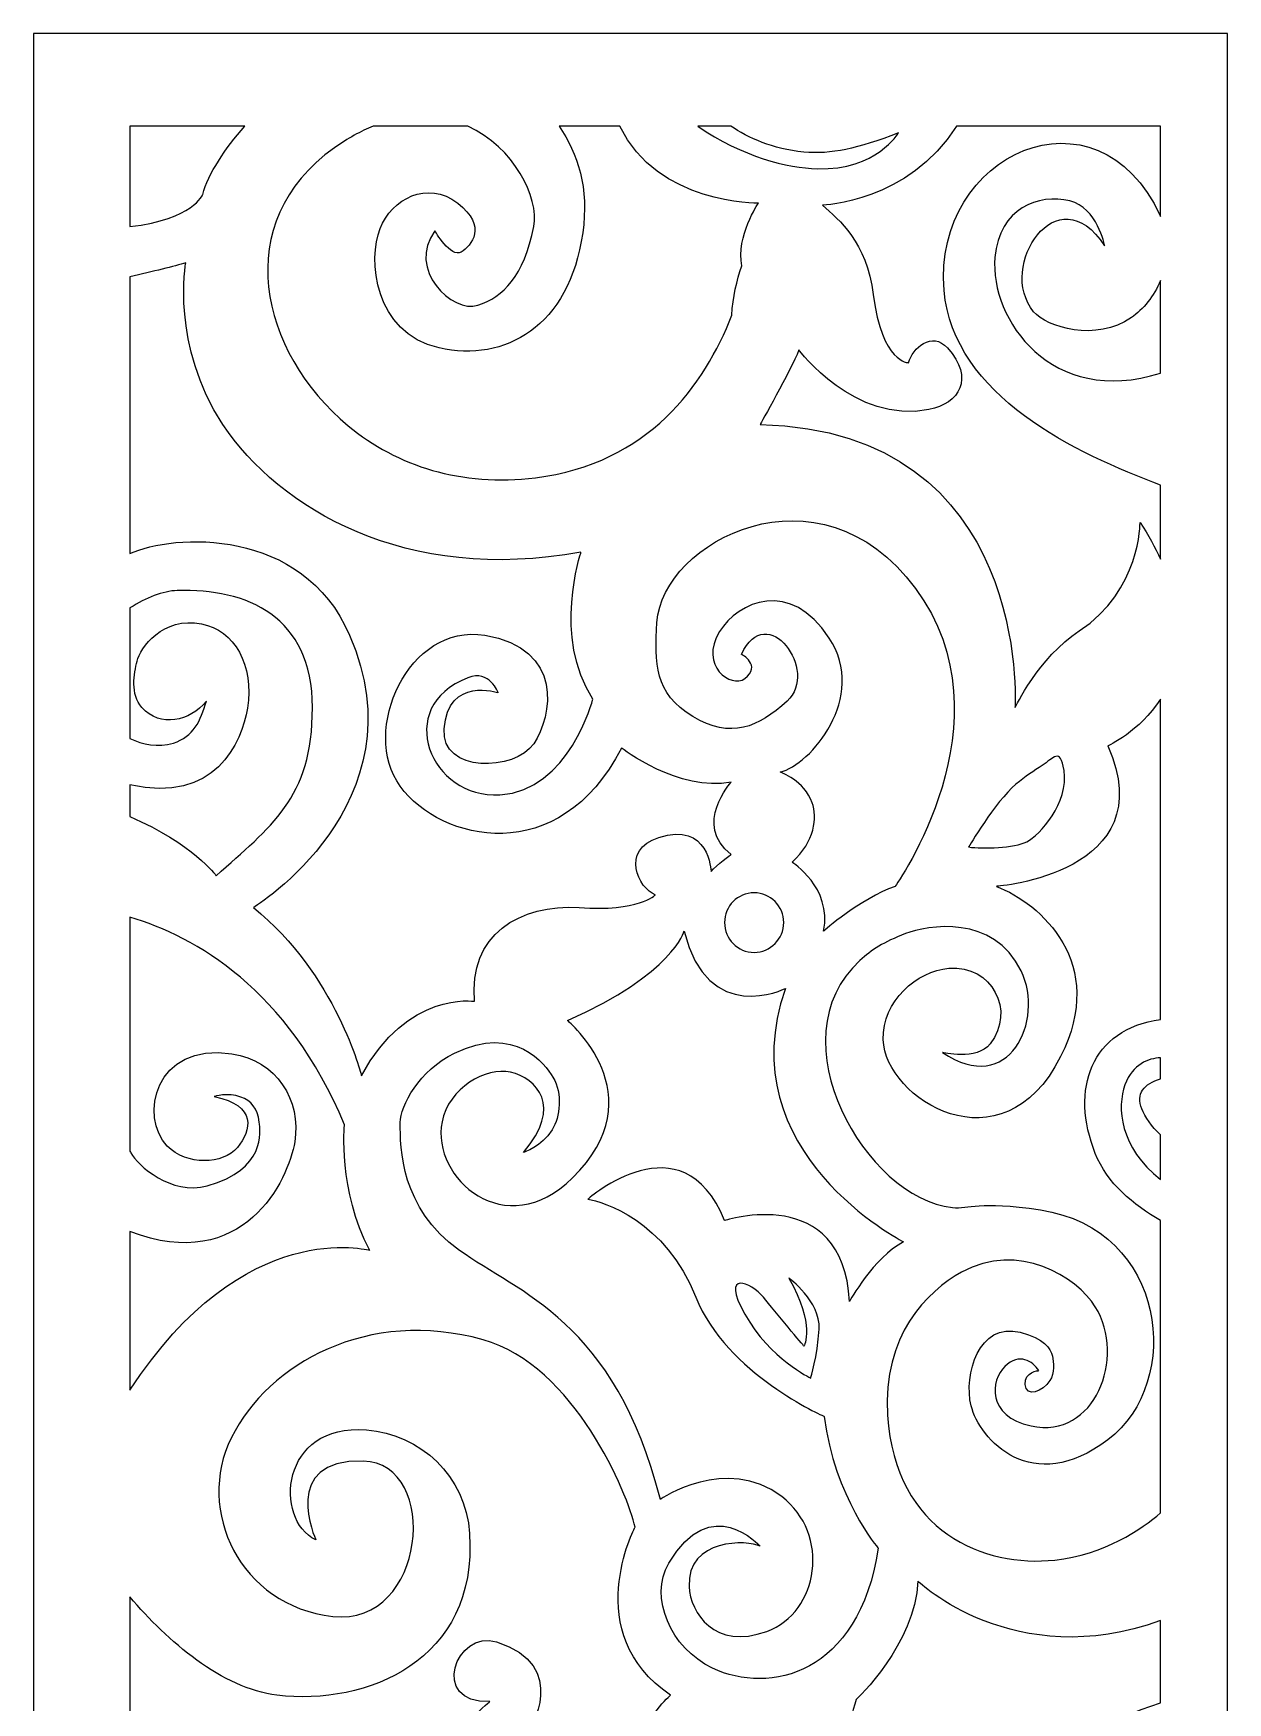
# Model space of a CAD drawing. Header units: centimetres. Extents: x 7.8 to 13.8, y -9 to 9.
# Drawn here: x 7.84 to 13.84, y 0.6 to 9 of the extents above; entities that cross this region are included whole.
import ezdxf

# ---------------------------------------------------------------- set-up
doc = ezdxf.new("R2010")
doc.units = ezdxf.units.CM
doc.header["$MEASUREMENT"] = 0
doc.layers.add('layer 1', color=7, linetype='Continuous')

msp = doc.modelspace()

# ---------------------------------------------------------------- linework, layer by layer
at = {"layer": 'layer 1', "color": 250}
for points, knots in [([(7.83792, 9.00077), (7.83792, 9.00077), (13.84454, 9.00077), (13.84454, 9.00077), (13.84454, 9.00077), (13.84454, 9.00077), (13.84454, -9.00021), (13.84454, -9.00021), (13.84454, -9.00021), (13.84454, -9.00021), (7.83792, -9.00021), (7.83792, -9.00021), (7.83792, -9.00021), (7.83792, -9.00021), (7.83792, 9.00077), (7.83792, 9.00077)], [0, 0, 0, 0, 0.2, 0.2, 0.2, 0.2, 0.4, 0.4, 0.4, 0.4, 0.6, 0.6, 0.6, 0.6, 1, 1, 1, 1]), ([(12.48059, 8.53406), (12.48059, 8.53406), (13.5076, 8.53406), (13.5076, 8.53406), (13.5076, 8.53406), (13.5076, 8.53406), (13.5076, 8.07897), (13.5076, 8.07897), (13.5076, 8.07897), (13.5076, 8.07897), (13.50604, 8.08249), (13.50604, 8.08249), (13.50604, 8.08249), (13.18701, 8.77229), (12.35922, 8.39306), (12.41866, 7.70767), (12.41866, 7.70767), (12.46476, 7.17646), (13.08737, 6.88337), (13.5076, 6.72848), (13.5076, 6.72848), (13.5076, 6.72848), (13.5076, 6.35549), (13.5076, 6.35549), (13.5076, 6.35549), (13.48015, 6.41401), (13.44606, 6.4755), (13.40411, 6.54034), (13.40411, 6.54034), (13.40411, 6.54034), (13.40783, 6.19887), (13.09828, 5.99417), (13.09828, 5.99417), (12.89304, 5.85846), (12.77547, 5.60865), (12.77547, 5.60865), (12.77547, 5.60865), (12.77547, 5.60865), (12.86042, 7.00086), (11.49272, 7.03297), (11.49272, 7.03297), (11.49272, 7.03297), (11.64562, 7.30071), (11.68809, 7.4078), (11.68809, 7.4078), (11.68809, 7.4078), (11.96843, 7.03297), (12.34222, 7.10795), (12.34222, 7.10795), (12.49532, 7.13866), (12.57302, 7.26459), (12.43566, 7.41851), (12.43566, 7.41851), (12.35922, 7.5042), (12.25727, 7.41851), (12.24027, 7.34356), (12.24027, 7.34356), (12.24027, 7.34356), (12.10557, 7.34196), (12.06187, 7.68624), (12.06187, 7.68624), (12.0279, 7.95397), (11.89197, 8.06107), (11.80704, 8.13604), (11.80704, 8.13604), (11.80704, 8.13604), (12.2431, 8.15334), (12.48059, 8.53406)], [0, 0, 0, 0, 0.0555556, 0.0555556, 0.0555556, 0.0555556, 0.1111111, 0.1111111, 0.1111111, 0.1111111, 0.1666667, 0.1666667, 0.1666667, 0.1666667, 0.2222222, 0.2222222, 0.2222222, 0.2222222, 0.2777778, 0.2777778, 0.2777778, 0.2777778, 0.3333333, 0.3333333, 0.3333333, 0.3333333, 0.3888889, 0.3888889, 0.3888889, 0.3888889, 0.4444444, 0.4444444, 0.4444444, 0.4444444, 0.5, 0.5, 0.5, 0.5, 0.5555556, 0.5555556, 0.5555556, 0.5555556, 0.6111111, 0.6111111, 0.6111111, 0.6111111, 0.6666667, 0.6666667, 0.6666667, 0.6666667, 0.7222222, 0.7222222, 0.7222222, 0.7222222, 0.7777778, 0.7777778, 0.7777778, 0.7777778, 0.8333333, 0.8333333, 0.8333333, 0.8333333, 0.8888889, 0.8888889, 0.8888889, 0.8888889, 1, 1, 1, 1]), ([(8.32362, 8.53406), (8.32362, 8.53406), (8.9009, 8.53406), (8.9009, 8.53406), (8.9009, 8.53406), (8.80113, 8.41841), (8.71762, 8.29659), (8.68933, 8.18958), (8.68933, 8.18958), (8.68933, 8.18958), (8.6436, 8.06631), (8.32362, 8.0286), (8.32362, 8.0286), (8.32362, 8.0286), (8.32362, 8.53406), (8.32362, 8.53406)], [0, 0, 0, 0, 0.2, 0.2, 0.2, 0.2, 0.4, 0.4, 0.4, 0.4, 0.6, 0.6, 0.6, 0.6, 1, 1, 1, 1]), ([(9.5473, 8.53406), (9.5473, 8.53406), (10.02349, 8.53406), (10.02349, 8.53406), (10.02349, 8.53406), (10.25467, 8.42697), (10.38345, 8.17567), (10.35436, 8.02895), (10.35436, 8.02895), (10.30455, 7.77765), (10.20145, 7.67553), (10.07403, 7.6327), (10.07403, 7.6327), (9.94659, 7.58986), (9.71299, 7.81476), (9.85741, 8.00752), (9.85741, 8.00752), (9.85741, 8.00752), (9.93811, 7.86831), (9.98908, 7.90043), (9.98908, 7.90043), (10.04006, 7.93255), (10.12499, 8.02895), (9.97208, 8.14675), (9.97208, 8.14675), (9.81918, 8.26454), (9.64078, 8.16816), (9.58132, 8.01823), (9.58132, 8.01823), (9.52185, 7.86831), (9.54734, 7.49348), (9.87864, 7.41851), (9.87864, 7.41851), (10.20996, 7.34356), (10.53277, 7.5256), (10.60073, 7.99681), (10.60073, 7.99681), (10.63365, 8.22507), (10.5763, 8.39256), (10.48167, 8.53406), (10.48167, 8.53406), (10.48167, 8.53406), (10.78789, 8.53406), (10.78789, 8.53406), (10.78789, 8.53406), (10.97594, 8.13952), (11.48421, 8.14675), (11.48421, 8.14675), (11.48421, 8.14675), (11.48421, 8.14675), (11.37221, 7.97944), (11.40081, 7.83081), (11.40081, 7.83081), (11.37675, 7.7561), (11.35396, 7.67557), (11.35163, 7.58239), (11.35163, 7.58239), (11.21298, 7.23165), (10.93151, 6.83462), (10.36287, 6.76524), (10.36287, 6.76524), (9.98969, 6.71973), (9.66763, 6.82212), (9.42198, 7.02623), (9.42198, 7.02623), (8.97423, 7.39832), (8.82327, 8.05085), (9.35195, 8.42518), (9.35195, 8.42518), (9.41943, 8.47295), (9.48464, 8.50866), (9.5473, 8.53406)], [0, 0, 0, 0, 0.0526316, 0.0526316, 0.0526316, 0.0526316, 0.1052632, 0.1052632, 0.1052632, 0.1052632, 0.1578947, 0.1578947, 0.1578947, 0.1578947, 0.2105263, 0.2105263, 0.2105263, 0.2105263, 0.2631579, 0.2631579, 0.2631579, 0.2631579, 0.3157895, 0.3157895, 0.3157895, 0.3157895, 0.3684211, 0.3684211, 0.3684211, 0.3684211, 0.4210526, 0.4210526, 0.4210526, 0.4210526, 0.4736842, 0.4736842, 0.4736842, 0.4736842, 0.5263158, 0.5263158, 0.5263158, 0.5263158, 0.5789474, 0.5789474, 0.5789474, 0.5789474, 0.6315789, 0.6315789, 0.6315789, 0.6315789, 0.6842105, 0.6842105, 0.6842105, 0.6842105, 0.7368421, 0.7368421, 0.7368421, 0.7368421, 0.7894737, 0.7894737, 0.7894737, 0.7894737, 0.8421053, 0.8421053, 0.8421053, 0.8421053, 0.8947368, 0.8947368, 0.8947368, 0.8947368, 1, 1, 1, 1]), ([(11.18055, 8.53406), (11.18055, 8.53406), (11.34506, 8.53406), (11.34506, 8.53406), (11.34506, 8.53406), (11.43366, 8.47533), (11.55678, 8.41828), (11.7123, 8.40373), (11.7123, 8.40373), (11.85143, 8.3907), (11.98079, 8.42068), (12.18931, 8.50015), (12.18931, 8.50015), (12.18931, 8.50015), (12.07915, 8.31149), (11.78157, 8.31977), (11.78157, 8.31977), (11.63085, 8.32398), (11.40461, 8.37874), (11.18055, 8.53406)], [0, 0, 0, 0, 0.1666667, 0.1666667, 0.1666667, 0.1666667, 0.3333333, 0.3333333, 0.3333333, 0.3333333, 0.5, 0.5, 0.5, 0.5, 0.6666667, 0.6666667, 0.6666667, 0.6666667, 1, 1, 1, 1]), ([(13.5076, 7.75765), (13.5076, 7.75765), (13.5076, 7.29165), (13.5076, 7.29165), (13.5076, 7.29165), (12.95881, 7.11745), (12.64756, 7.56193), (12.67419, 7.8736), (12.67419, 7.8736), (12.69546, 8.12278), (12.89431, 8.19527), (13.05147, 8.15777), (13.05147, 8.15777), (13.18926, 8.12494), (13.2257, 7.93255), (13.2257, 7.93255), (13.2257, 7.93255), (12.98784, 8.29668), (12.68203, 7.82548), (12.86891, 7.60058), (12.86891, 7.60058), (12.93455, 7.52159), (13.18354, 7.44707), (13.36061, 7.57075), (13.36061, 7.57075), (13.41971, 7.61202), (13.47414, 7.67849), (13.5076, 7.75765)], [0, 0, 0, 0, 0.125, 0.125, 0.125, 0.125, 0.25, 0.25, 0.25, 0.25, 0.375, 0.375, 0.375, 0.375, 0.5, 0.5, 0.5, 0.5, 0.625, 0.625, 0.625, 0.625, 0.75, 0.75, 0.75, 0.75, 1, 1, 1, 1]), ([(8.32362, 6.38314), (8.32362, 6.38314), (8.32362, 7.77642), (8.32362, 7.77642), (8.32362, 7.77642), (8.43866, 7.80264), (8.54748, 7.82895), (8.60438, 7.84688), (8.60438, 7.84688), (8.60438, 7.84688), (8.52793, 7.42922), (8.79126, 7.03297), (8.79126, 7.03297), (9.07292, 6.60921), (9.70874, 6.22978), (10.59224, 6.39042), (10.59224, 6.39042), (10.59224, 6.39042), (10.44782, 5.96205), (10.6517, 5.65149), (10.6517, 5.65149), (10.6517, 5.65149), (10.53277, 5.19098), (10.18447, 5.16957), (10.18447, 5.16957), (9.83618, 5.14814), (9.64396, 5.61153), (10.02306, 5.75858), (10.02306, 5.75858), (10.1335, 5.80141), (10.17596, 5.68361), (10.17596, 5.68361), (10.17596, 5.68361), (10.17596, 5.68361), (9.92426, 5.76808), (9.90413, 5.50156), (9.90413, 5.50156), (9.88715, 5.27666), (10.26092, 5.28736), (10.35436, 5.42659), (10.35436, 5.42659), (10.44782, 5.56582), (10.50815, 5.9055), (10.10801, 5.97276), (10.10801, 5.97276), (9.72574, 6.03702), (9.47937, 5.49085), (9.68325, 5.2124), (9.68325, 5.2124), (9.88715, 4.93396), (10.4818, 4.79475), (10.79612, 5.40518), (10.79612, 5.40518), (10.79612, 5.40518), (11.08495, 5.18028), (11.3483, 5.23383), (11.3483, 5.23383), (11.3483, 5.23383), (11.15291, 5.01965), (11.3483, 4.86972), (11.3483, 4.86972), (11.3483, 4.86972), (11.27184, 4.81615), (11.24635, 4.78403), (11.24635, 4.78403), (11.24635, 4.78403), (11.23622, 5.03868), (10.983, 4.95539), (10.983, 4.95539), (10.78763, 4.89113), (10.88107, 4.69837), (10.96602, 4.66623), (10.96602, 4.66623), (10.96602, 4.66623), (10.88107, 4.58056), (10.58375, 4.60199), (10.58375, 4.60199), (10.2864, 4.6234), (10.02306, 4.46276), (10.05704, 4.13077), (10.05704, 4.13077), (10.05704, 4.13077), (9.71723, 4.18431), (9.48788, 3.75594), (9.48788, 3.75594), (9.48788, 3.75594), (9.36044, 4.26998), (8.94419, 4.60199), (8.94419, 4.60199), (8.94419, 4.60199), (9.79589, 5.12343), (9.42841, 5.97276), (9.42841, 5.97276), (9.19198, 6.51916), (8.53897, 6.48498), (8.32362, 6.38314)], [0, 0, 0, 0, 0.04, 0.04, 0.04, 0.04, 0.08, 0.08, 0.08, 0.08, 0.12, 0.12, 0.12, 0.12, 0.16, 0.16, 0.16, 0.16, 0.2, 0.2, 0.2, 0.2, 0.24, 0.24, 0.24, 0.24, 0.28, 0.28, 0.28, 0.28, 0.32, 0.32, 0.32, 0.32, 0.36, 0.36, 0.36, 0.36, 0.4, 0.4, 0.4, 0.4, 0.44, 0.44, 0.44, 0.44, 0.48, 0.48, 0.48, 0.48, 0.52, 0.52, 0.52, 0.52, 0.56, 0.56, 0.56, 0.56, 0.6, 0.6, 0.6, 0.6, 0.64, 0.64, 0.64, 0.64, 0.68, 0.68, 0.68, 0.68, 0.72, 0.72, 0.72, 0.72, 0.76, 0.76, 0.76, 0.76, 0.8, 0.8, 0.8, 0.8, 0.84, 0.84, 0.84, 0.84, 0.88, 0.88, 0.88, 0.88, 0.92, 0.92, 0.92, 0.92, 1, 1, 1, 1]), ([(11.8127, 4.48418), (11.8127, 4.48418), (11.99392, 4.6448), (12.17231, 4.70906), (12.17231, 4.70906), (12.17231, 4.70906), (12.76737, 5.54239), (12.27427, 6.20835), (12.27427, 6.20835), (11.79051, 6.86167), (11, 6.44397), (10.97451, 6.03702), (10.97451, 6.03702), (10.96164, 5.83152), (10.96002, 5.68101), (11.15541, 5.56323), (11.15541, 5.56323), (11.34404, 5.44948), (11.4847, 5.5083), (11.62862, 5.64077), (11.62862, 5.64077), (11.79393, 5.79292), (11.52669, 6.15481), (11.39925, 5.87639), (11.39925, 5.87639), (11.39925, 5.87639), (11.50308, 5.82107), (11.41625, 5.75499), (11.41625, 5.75499), (11.34793, 5.70305), (11.18405, 5.81925), (11.28881, 5.99061), (11.28881, 5.99061), (11.38223, 6.1434), (11.64562, 6.25834), (11.84102, 5.95849), (11.84102, 5.95849), (12.03641, 5.65861), (11.74472, 5.3195), (11.59465, 5.28379), (11.59465, 5.28379), (11.59465, 5.28379), (11.71679, 5.24092), (11.75494, 5.1297), (11.75494, 5.1297), (11.78047, 5.05524), (11.76993, 4.93638), (11.65411, 4.83043), (11.65411, 4.83043), (11.65411, 4.83043), (11.85516, 4.7055), (11.8127, 4.48418)], [0, 0, 0, 0, 0.0714286, 0.0714286, 0.0714286, 0.0714286, 0.1428571, 0.1428571, 0.1428571, 0.1428571, 0.2142857, 0.2142857, 0.2142857, 0.2142857, 0.2857143, 0.2857143, 0.2857143, 0.2857143, 0.3571429, 0.3571429, 0.3571429, 0.3571429, 0.4285714, 0.4285714, 0.4285714, 0.4285714, 0.5, 0.5, 0.5, 0.5, 0.5714286, 0.5714286, 0.5714286, 0.5714286, 0.6428571, 0.6428571, 0.6428571, 0.6428571, 0.7142857, 0.7142857, 0.7142857, 0.7142857, 0.7857143, 0.7857143, 0.7857143, 0.7857143, 0.8571429, 0.8571429, 0.8571429, 0.8571429, 1, 1, 1, 1]), ([(8.32362, 5.06019), (8.32362, 5.06019), (8.32362, 5.22042), (8.32362, 5.22042), (8.32362, 5.22042), (8.7513, 5.12045), (8.88671, 5.4346), (8.91444, 5.60507), (8.91444, 5.60507), (8.94991, 5.82295), (8.84757, 5.99758), (8.6835, 6.03005), (8.6835, 6.03005), (8.48934, 6.06847), (8.37354, 5.9071), (8.35939, 5.84284), (8.35939, 5.84284), (8.34522, 5.77858), (8.3233, 5.67631), (8.38384, 5.60876), (8.38384, 5.60876), (8.47566, 5.50631), (8.62427, 5.53858), (8.70808, 5.64131), (8.70808, 5.64131), (8.67903, 5.54204), (8.64252, 5.46126), (8.54225, 5.43037), (8.54225, 5.43037), (8.46372, 5.4062), (8.38751, 5.42231), (8.32362, 5.45339), (8.32362, 5.45339), (8.32362, 5.45339), (8.32362, 6.11038), (8.32362, 6.11038), (8.32362, 6.11038), (8.40577, 6.1606), (8.48847, 6.19539), (8.56189, 6.19766), (8.56189, 6.19766), (8.91019, 6.20835), (9.24151, 6.06914), (9.24151, 5.60865), (9.24151, 5.60865), (9.24151, 5.14814), (9.02914, 5.00893), (8.7573, 4.76263), (8.7573, 4.76263), (8.7573, 4.76263), (8.63986, 4.92469), (8.32362, 5.06019)], [0, 0, 0, 0, 0.0714286, 0.0714286, 0.0714286, 0.0714286, 0.1428571, 0.1428571, 0.1428571, 0.1428571, 0.2142857, 0.2142857, 0.2142857, 0.2142857, 0.2857143, 0.2857143, 0.2857143, 0.2857143, 0.3571429, 0.3571429, 0.3571429, 0.3571429, 0.4285714, 0.4285714, 0.4285714, 0.4285714, 0.5, 0.5, 0.5, 0.5, 0.5714286, 0.5714286, 0.5714286, 0.5714286, 0.6428571, 0.6428571, 0.6428571, 0.6428571, 0.7142857, 0.7142857, 0.7142857, 0.7142857, 0.7857143, 0.7857143, 0.7857143, 0.7857143, 0.8571429, 0.8571429, 0.8571429, 0.8571429, 1, 1, 1, 1]), ([(13.5076, 5.65177), (13.5076, 5.65177), (13.5076, 4.04003), (13.5076, 4.04003), (13.5076, 4.04003), (13.15598, 3.99201), (13.05135, 3.68689), (13.179, 3.36505), (13.179, 3.36505), (13.23829, 3.21551), (13.37133, 3.10581), (13.5076, 3.02835), (13.5076, 3.02835), (13.5076, 3.02835), (13.5076, 1.55653), (13.5076, 1.55653), (13.5076, 1.55653), (13.41491, 1.47674), (13.22112, 1.34505), (12.97549, 1.3193), (12.97549, 1.3193), (12.62233, 1.28234), (12.17357, 1.45601), (12.13408, 2.04782), (12.13408, 2.04782), (12.10741, 2.44772), (12.33228, 2.67197), (12.50683, 2.76833), (12.50683, 2.76833), (12.79178, 2.92566), (13.08683, 2.7447), (13.179, 2.59398), (13.179, 2.59398), (13.33614, 2.33696), (13.17716, 1.92557), (12.85619, 1.99428), (12.85619, 1.99428), (12.63105, 2.04247), (12.65229, 2.22451), (12.7245, 2.29413), (12.7245, 2.29413), (12.7967, 2.36374), (12.86466, 2.32091), (12.8944, 2.27272), (12.8944, 2.27272), (12.8944, 2.27272), (12.82128, 2.26624), (12.82645, 2.2031), (12.82645, 2.2031), (12.832, 2.13517), (12.9128, 2.16645), (12.95091, 2.22237), (12.95091, 2.22237), (12.97512, 2.2579), (12.96998, 2.31685), (12.96298, 2.34584), (12.96298, 2.34584), (12.95345, 2.38532), (12.92278, 2.43414), (12.80096, 2.46548), (12.80096, 2.46548), (12.59282, 2.51902), (12.51625, 2.25071), (12.55459, 2.09601), (12.55459, 2.09601), (12.59708, 1.92466), (12.86042, 1.63552), (13.2427, 1.92466), (13.2427, 1.92466), (13.625, 2.21382), (13.54002, 2.98489), (12.90289, 3.08127), (12.90289, 3.08127), (12.58487, 3.12937), (12.54854, 3.0841), (12.46052, 3.09326), (12.46052, 3.09326), (12.02457, 3.1387), (11.56287, 3.94198), (11.99524, 4.33605), (11.99524, 4.33605), (12.0541, 4.38968), (12.11337, 4.42846), (12.22379, 4.47129), (12.22379, 4.47129), (12.33423, 4.51414), (12.66803, 4.57093), (12.8064, 4.2835), (12.8064, 4.2835), (12.92611, 4.03486), (12.74571, 3.64548), (12.41017, 3.87375), (12.41017, 3.87375), (12.41017, 3.87375), (12.58248, 3.83012), (12.65069, 3.91727), (12.65069, 3.91727), (12.77951, 4.08189), (12.65929, 4.31495), (12.44255, 4.29737), (12.44255, 4.29737), (12.28187, 4.28432), (12.10788, 4.13204), (12.11285, 3.93801), (12.11285, 3.93801), (12.12043, 3.64196), (12.71004, 3.26832), (13.00484, 3.85232), (13.00484, 3.85232), (13.2427, 4.32355), (12.90289, 4.6234), (12.68203, 4.70906), (12.68203, 4.70906), (12.68203, 4.70906), (13.52304, 4.77334), (13.2427, 5.41587), (13.2427, 5.41587), (13.2427, 5.41587), (13.40103, 5.4875), (13.5076, 5.65177)], [0, 0, 0, 0, 0.0322581, 0.0322581, 0.0322581, 0.0322581, 0.0645161, 0.0645161, 0.0645161, 0.0645161, 0.0967742, 0.0967742, 0.0967742, 0.0967742, 0.1290323, 0.1290323, 0.1290323, 0.1290323, 0.1612903, 0.1612903, 0.1612903, 0.1612903, 0.1935484, 0.1935484, 0.1935484, 0.1935484, 0.2258065, 0.2258065, 0.2258065, 0.2258065, 0.2580645, 0.2580645, 0.2580645, 0.2580645, 0.2903226, 0.2903226, 0.2903226, 0.2903226, 0.3225806, 0.3225806, 0.3225806, 0.3225806, 0.3548387, 0.3548387, 0.3548387, 0.3548387, 0.3870968, 0.3870968, 0.3870968, 0.3870968, 0.4193548, 0.4193548, 0.4193548, 0.4193548, 0.4516129, 0.4516129, 0.4516129, 0.4516129, 0.483871, 0.483871, 0.483871, 0.483871, 0.516129, 0.516129, 0.516129, 0.516129, 0.5483871, 0.5483871, 0.5483871, 0.5483871, 0.5806452, 0.5806452, 0.5806452, 0.5806452, 0.6129032, 0.6129032, 0.6129032, 0.6129032, 0.6451613, 0.6451613, 0.6451613, 0.6451613, 0.6774194, 0.6774194, 0.6774194, 0.6774194, 0.7096774, 0.7096774, 0.7096774, 0.7096774, 0.7419355, 0.7419355, 0.7419355, 0.7419355, 0.7741935, 0.7741935, 0.7741935, 0.7741935, 0.8064516, 0.8064516, 0.8064516, 0.8064516, 0.8387097, 0.8387097, 0.8387097, 0.8387097, 0.8709677, 0.8709677, 0.8709677, 0.8709677, 0.9032258, 0.9032258, 0.9032258, 0.9032258, 0.9354839, 0.9354839, 0.9354839, 0.9354839, 1, 1, 1, 1]), ([(12.54185, 4.9072), (12.54185, 4.9072), (12.67352, 5.1321), (12.77973, 5.22312), (12.77973, 5.22312), (12.82612, 5.2629), (12.87073, 5.28945), (12.91244, 5.31699), (12.91244, 5.31699), (12.96616, 5.35246), (13.00376, 5.41294), (13.02182, 5.29273), (13.02182, 5.29273), (13.04653, 5.12827), (12.89866, 4.96608), (12.83494, 4.93396), (12.83494, 4.93396), (12.77122, 4.90184), (12.61408, 4.89648), (12.54185, 4.9072)], [0, 0, 0, 0, 0.1666667, 0.1666667, 0.1666667, 0.1666667, 0.3333333, 0.3333333, 0.3333333, 0.3333333, 0.5, 0.5, 0.5, 0.5, 0.6666667, 0.6666667, 0.6666667, 0.6666667, 1, 1, 1, 1]), ([(11.46297, 4.67694), (11.54508, 4.67694), (11.61165, 4.60981), (11.61165, 4.52702), (11.61165, 4.52702), (11.61165, 4.4442), (11.54508, 4.37709), (11.46297, 4.37709), (11.46297, 4.37709), (11.38087, 4.37709), (11.3143, 4.4442), (11.3143, 4.52702), (11.3143, 4.52702), (11.3143, 4.60981), (11.38087, 4.67694), (11.46297, 4.67694)], [0, 0, 0, 0, 0.2, 0.2, 0.2, 0.2, 0.4, 0.4, 0.4, 0.4, 0.6, 0.6, 0.6, 0.6, 1, 1, 1, 1]), ([(8.32362, 2.17343), (8.32362, 2.17343), (8.32362, 2.97174), (8.32362, 2.97174), (8.32362, 2.97174), (8.89721, 2.75345), (9.12118, 3.23253), (9.1523, 3.42395), (9.1523, 3.42395), (9.1863, 3.6328), (9.06152, 3.83357), (8.8364, 3.86677), (8.8364, 3.86677), (8.44564, 3.92444), (8.36911, 3.5477), (8.51128, 3.40265), (8.51128, 3.40265), (8.60932, 3.30263), (8.79273, 3.3088), (8.86383, 3.39594), (8.86383, 3.39594), (8.93321, 3.48095), (8.96635, 3.60688), (8.74674, 3.65125), (8.74674, 3.65125), (8.74674, 3.65125), (8.81485, 3.67425), (8.88163, 3.64926), (8.88163, 3.64926), (8.93362, 3.62984), (8.9657, 3.59323), (8.97365, 3.52271), (8.97365, 3.52271), (8.97888, 3.47631), (9.00907, 3.28429), (8.71216, 3.20286), (8.71216, 3.20286), (8.5299, 3.15287), (8.36233, 3.30533), (8.32842, 3.3684), (8.32842, 3.3684), (8.3271, 3.37084), (8.32552, 3.37341), (8.32362, 3.37596), (8.32362, 3.37596), (8.32362, 3.37596), (8.32362, 4.55382), (8.32362, 4.55382), (8.32362, 4.55382), (8.65321, 4.45537), (9.11601, 4.19492), (9.40293, 3.50964), (9.40293, 3.50964), (9.40293, 3.50964), (9.36893, 3.17765), (9.53034, 2.87778), (9.53034, 2.87778), (9.53034, 2.87778), (8.89569, 3.05595), (8.32362, 2.17343)], [0, 0, 0, 0, 0.0625, 0.0625, 0.0625, 0.0625, 0.125, 0.125, 0.125, 0.125, 0.1875, 0.1875, 0.1875, 0.1875, 0.25, 0.25, 0.25, 0.25, 0.3125, 0.3125, 0.3125, 0.3125, 0.375, 0.375, 0.375, 0.375, 0.4375, 0.4375, 0.4375, 0.4375, 0.5, 0.5, 0.5, 0.5, 0.5625, 0.5625, 0.5625, 0.5625, 0.625, 0.625, 0.625, 0.625, 0.6875, 0.6875, 0.6875, 0.6875, 0.75, 0.75, 0.75, 0.75, 0.8125, 0.8125, 0.8125, 0.8125, 0.875, 0.875, 0.875, 0.875, 1, 1, 1, 1]), ([(11.11044, 4.48418), (11.11044, 4.48418), (11.05947, 4.26998), (10.52426, 4.03439), (10.52426, 4.03439), (10.52426, 4.03439), (10.97451, 3.65956), (10.54975, 3.24191), (10.54975, 3.24191), (10.21277, 2.91054), (9.83834, 3.23979), (9.89316, 3.5237), (9.89316, 3.5237), (9.92616, 3.69466), (10.11425, 3.80305), (10.23809, 3.77374), (10.23809, 3.77374), (10.36812, 3.743), (10.50344, 3.60494), (10.3034, 3.37043), (10.3034, 3.37043), (10.3034, 3.37043), (10.39479, 3.39792), (10.44689, 3.48402), (10.44689, 3.48402), (10.48728, 3.55074), (10.5007, 3.66546), (10.45128, 3.74851), (10.45128, 3.74851), (10.41149, 3.81534), (10.26176, 4.01791), (9.95616, 3.87029), (9.95616, 3.87029), (9.77837, 3.78441), (9.68325, 3.6042), (9.68325, 3.52035), (9.68325, 3.52035), (9.68325, 3.39183), (9.68325, 3.09196), (9.98059, 2.87778), (9.98059, 2.87778), (10.27792, 2.66361), (10.76214, 2.52438), (10.99151, 1.62481), (10.99151, 1.62481), (10.99151, 1.62481), (11.32182, 1.85254), (11.60162, 1.63896), (11.60162, 1.63896), (11.84855, 1.45052), (11.79006, 1.05703), (11.52672, 0.96065), (11.52672, 0.96065), (11.26337, 0.86428), (11.14247, 1.05468), (11.13593, 1.18573), (11.13593, 1.18573), (11.12368, 1.43035), (11.43323, 1.42134), (11.49272, 1.3892), (11.49272, 1.3892), (11.49272, 1.3892), (11.24635, 1.66764), (11.03398, 1.30353), (11.03398, 1.30353), (10.93425, 1.13253), (11.04074, 0.87678), (11.25384, 0.77539), (11.25384, 0.77539), (11.53883, 0.63981), (11.99016, 0.74122), (12.08736, 1.37848), (12.08736, 1.37848), (12.08736, 1.37848), (11.86648, 1.63552), (11.81553, 2.04247), (11.81553, 2.04247), (11.81553, 2.04247), (11.32281, 2.25665), (11.16991, 2.64219), (11.16991, 2.64219), (11.017, 3.0277), (10.70268, 3.1241), (10.62621, 3.13482), (10.62621, 3.13482), (10.62621, 3.13482), (11.10195, 3.55247), (11.3143, 3.0277), (11.3143, 3.0277), (11.3143, 3.0277), (11.90897, 3.22048), (11.94295, 2.62076), (11.94295, 2.62076), (11.94295, 2.62076), (12.06308, 2.84188), (12.21478, 2.92063), (12.21478, 2.92063), (12.21478, 2.92063), (11.3313, 3.37043), (11.62013, 4.19503), (11.62013, 4.19503), (11.62013, 4.19503), (11.22937, 4.00227), (11.11044, 4.48418)], [0, 0, 0, 0, 0.037037, 0.037037, 0.037037, 0.037037, 0.0740741, 0.0740741, 0.0740741, 0.0740741, 0.1111111, 0.1111111, 0.1111111, 0.1111111, 0.1481481, 0.1481481, 0.1481481, 0.1481481, 0.1851852, 0.1851852, 0.1851852, 0.1851852, 0.2222222, 0.2222222, 0.2222222, 0.2222222, 0.2592593, 0.2592593, 0.2592593, 0.2592593, 0.2962963, 0.2962963, 0.2962963, 0.2962963, 0.3333333, 0.3333333, 0.3333333, 0.3333333, 0.3703704, 0.3703704, 0.3703704, 0.3703704, 0.4074074, 0.4074074, 0.4074074, 0.4074074, 0.4444444, 0.4444444, 0.4444444, 0.4444444, 0.4814815, 0.4814815, 0.4814815, 0.4814815, 0.5185185, 0.5185185, 0.5185185, 0.5185185, 0.5555556, 0.5555556, 0.5555556, 0.5555556, 0.5925926, 0.5925926, 0.5925926, 0.5925926, 0.6296296, 0.6296296, 0.6296296, 0.6296296, 0.6666667, 0.6666667, 0.6666667, 0.6666667, 0.7037037, 0.7037037, 0.7037037, 0.7037037, 0.7407407, 0.7407407, 0.7407407, 0.7407407, 0.7777778, 0.7777778, 0.7777778, 0.7777778, 0.8148148, 0.8148148, 0.8148148, 0.8148148, 0.8518519, 0.8518519, 0.8518519, 0.8518519, 0.8888889, 0.8888889, 0.8888889, 0.8888889, 0.9259259, 0.9259259, 0.9259259, 0.9259259, 1, 1, 1, 1]), ([(13.5076, 3.84692), (13.5076, 3.84692), (13.5076, 3.74002), (13.5076, 3.74002), (13.5076, 3.74002), (13.42381, 3.71732), (13.38137, 3.66434), (13.4126, 3.58995), (13.4126, 3.58995), (13.43008, 3.54835), (13.46172, 3.50011), (13.5076, 3.4594), (13.5076, 3.4594), (13.5076, 3.4594), (13.5076, 3.23431), (13.5076, 3.23431), (13.5076, 3.23431), (13.301, 3.39473), (13.28672, 3.59934), (13.32843, 3.71073), (13.32843, 3.71073), (13.36778, 3.81577), (13.44544, 3.84342), (13.5076, 3.84692)], [0, 0, 0, 0, 0.1428571, 0.1428571, 0.1428571, 0.1428571, 0.2857143, 0.2857143, 0.2857143, 0.2857143, 0.4285714, 0.4285714, 0.4285714, 0.4285714, 0.5714286, 0.5714286, 0.5714286, 0.5714286, 0.7142857, 0.7142857, 0.7142857, 0.7142857, 1, 1, 1, 1]), ([(11.74755, 2.23522), (11.74755, 2.23522), (11.54367, 2.3316), (11.41625, 2.5565), (11.41625, 2.5565), (11.28881, 2.7814), (11.45023, 2.71714), (11.50969, 2.64219), (11.50969, 2.64219), (11.56916, 2.56721), (11.71358, 2.39586), (11.71358, 2.39586), (11.71358, 2.39586), (11.71358, 2.39586), (11.77304, 2.50298), (11.63711, 2.73857), (11.63711, 2.73857), (11.63711, 2.73857), (11.79853, 2.62076), (11.79004, 2.48155), (11.79004, 2.48155), (11.78155, 2.34234), (11.74755, 2.23522), (11.74755, 2.23522)], [0, 0, 0, 0, 0.1428571, 0.1428571, 0.1428571, 0.1428571, 0.2857143, 0.2857143, 0.2857143, 0.2857143, 0.4285714, 0.4285714, 0.4285714, 0.4285714, 0.5714286, 0.5714286, 0.5714286, 0.5714286, 0.7142857, 0.7142857, 0.7142857, 0.7142857, 1, 1, 1, 1]), ([(8.32362, 0.29849), (8.32362, 0.29849), (8.32362, 1.13386), (8.32362, 1.13386), (8.32362, 1.13386), (8.51011, 0.91264), (8.78817, 0.67223), (9.06312, 0.63955), (9.06312, 0.63955), (9.51337, 0.586), (10.07403, 0.8109), (10.03155, 1.45346), (10.03155, 1.45346), (10.01239, 1.74359), (9.78606, 1.95248), (9.51296, 1.97455), (9.51296, 1.97455), (9.07981, 2.00955), (9.04456, 1.52307), (9.25851, 1.42134), (9.25851, 1.42134), (9.25851, 1.42134), (9.07163, 1.82919), (9.49637, 1.81757), (9.49637, 1.81757), (9.88782, 1.80687), (9.81494, 0.98176), (9.34344, 1.0358), (9.34344, 1.0358), (8.87621, 1.08935), (8.6519, 1.57066), (8.83375, 1.93537), (8.83375, 1.93537), (9.02063, 2.3102), (9.52185, 2.58864), (10.09952, 2.428), (10.09952, 2.428), (10.56027, 2.29987), (10.8301, 1.64621), (10.86407, 1.48558), (10.86407, 1.48558), (10.86407, 1.48558), (10.58375, 0.95014), (11.04249, 0.63955), (11.04249, 0.63955), (11.04249, 0.63955), (10.90656, 0.52174), (10.90656, 0.40396), (10.90656, 0.40396), (10.90656, 0.40396), (10.82161, 0.42537), (10.71966, 0.35039), (10.71966, 0.35039), (10.71966, 0.35039), (10.4818, 0.52174), (10.32889, 0.45751), (10.32889, 0.45751), (10.32889, 0.45751), (10.54334, 0.78883), (10.16748, 0.90728), (10.16748, 0.90728), (9.96359, 0.97154), (9.82767, 0.59672), (10.1335, 0.60741), (10.1335, 0.60741), (10.1335, 0.60741), (10.06784, 0.55138), (10.02755, 0.50596), (10.02755, 0.50596), (9.98714, 0.46036), (9.97208, 0.42537), (9.97208, 0.42537), (9.97208, 0.42537), (9.97208, 0.42537), (9.23302, 0.42537), (9.41141, -0.08869), (9.41141, -0.08869), (9.41141, -0.08869), (9.16505, -0.19578), (8.94419, -0.42064), (8.94419, -0.42064), (8.94419, -0.42064), (8.35034, -0.41295), (8.44296, 0.10409), (8.44296, 0.10409), (8.50245, 0.43608), (8.85074, 0.37182), (8.9017, 0.17906), (8.9017, 0.17906), (8.9017, 0.17906), (8.7403, 0.39325), (8.60438, 0.18975), (8.60438, 0.18975), (8.46845, -0.01372), (8.67233, -0.19578), (8.83375, -0.18507), (8.83375, -0.18507), (8.99516, -0.17436), (9.22453, 0.03983), (9.0886, 0.29685), (9.0886, 0.29685), (8.96546, 0.52969), (8.51482, 0.63458), (8.32362, 0.29849)], [0, 0, 0, 0, 0.037037, 0.037037, 0.037037, 0.037037, 0.0740741, 0.0740741, 0.0740741, 0.0740741, 0.1111111, 0.1111111, 0.1111111, 0.1111111, 0.1481481, 0.1481481, 0.1481481, 0.1481481, 0.1851852, 0.1851852, 0.1851852, 0.1851852, 0.2222222, 0.2222222, 0.2222222, 0.2222222, 0.2592593, 0.2592593, 0.2592593, 0.2592593, 0.2962963, 0.2962963, 0.2962963, 0.2962963, 0.3333333, 0.3333333, 0.3333333, 0.3333333, 0.3703704, 0.3703704, 0.3703704, 0.3703704, 0.4074074, 0.4074074, 0.4074074, 0.4074074, 0.4444444, 0.4444444, 0.4444444, 0.4444444, 0.4814815, 0.4814815, 0.4814815, 0.4814815, 0.5185185, 0.5185185, 0.5185185, 0.5185185, 0.5555556, 0.5555556, 0.5555556, 0.5555556, 0.5925926, 0.5925926, 0.5925926, 0.5925926, 0.6296296, 0.6296296, 0.6296296, 0.6296296, 0.6666667, 0.6666667, 0.6666667, 0.6666667, 0.7037037, 0.7037037, 0.7037037, 0.7037037, 0.7407407, 0.7407407, 0.7407407, 0.7407407, 0.7777778, 0.7777778, 0.7777778, 0.7777778, 0.8148148, 0.8148148, 0.8148148, 0.8148148, 0.8518519, 0.8518519, 0.8518519, 0.8518519, 0.8888889, 0.8888889, 0.8888889, 0.8888889, 0.9259259, 0.9259259, 0.9259259, 0.9259259, 1, 1, 1, 1]), ([(13.5076, 1.01509), (13.5076, 1.01509), (13.5076, 0.60117), (13.5076, 0.60117), (13.5076, 0.60117), (13.25006, 0.52038), (12.95991, 0.35983), (12.90289, 0.01842), (12.90289, 0.01842), (12.84675, -0.31774), (12.97965, -0.8281), (13.5076, -0.77004), (13.5076, -0.77004), (13.5076, -0.77004), (13.5076, -1.42633), (13.5076, -1.42633), (13.5076, -1.42633), (13.26756, -1.4902), (12.53573, -1.68877), (11.99392, -0.46706), (11.99392, -0.46706), (11.99392, -0.46706), (12.63241, -0.85564), (12.76698, -0.45278), (12.76698, -0.45278), (12.83494, -0.24931), (12.5291, -0.15293), (12.44415, -0.3564), (12.44415, -0.3564), (12.44415, -0.3564), (12.30528, -0.35441), (12.22329, -0.003), (12.22329, -0.003), (12.18083, 0.17906), (11.98543, 0.25401), (11.91322, 0.27008), (11.91322, 0.27008), (11.91322, 0.27008), (11.93446, 0.49498), (11.97692, 0.61815), (11.97692, 0.61815), (11.97692, 0.61815), (12.27427, 0.89657), (12.28701, 1.21251), (12.28701, 1.21251), (12.28701, 1.21251), (12.77027, 0.74794), (13.5076, 1.01509)], [0, 0, 0, 0, 0.0769231, 0.0769231, 0.0769231, 0.0769231, 0.1538462, 0.1538462, 0.1538462, 0.1538462, 0.2307692, 0.2307692, 0.2307692, 0.2307692, 0.3076923, 0.3076923, 0.3076923, 0.3076923, 0.3846154, 0.3846154, 0.3846154, 0.3846154, 0.4615385, 0.4615385, 0.4615385, 0.4615385, 0.5384615, 0.5384615, 0.5384615, 0.5384615, 0.6153846, 0.6153846, 0.6153846, 0.6153846, 0.6923077, 0.6923077, 0.6923077, 0.6923077, 0.7692308, 0.7692308, 0.7692308, 0.7692308, 0.8461538, 0.8461538, 0.8461538, 0.8461538, 1, 1, 1, 1])]:
    msp.add_open_spline(points, degree=3, knots=knots, dxfattribs=at)

doc.saveas('drawing.dxf')
